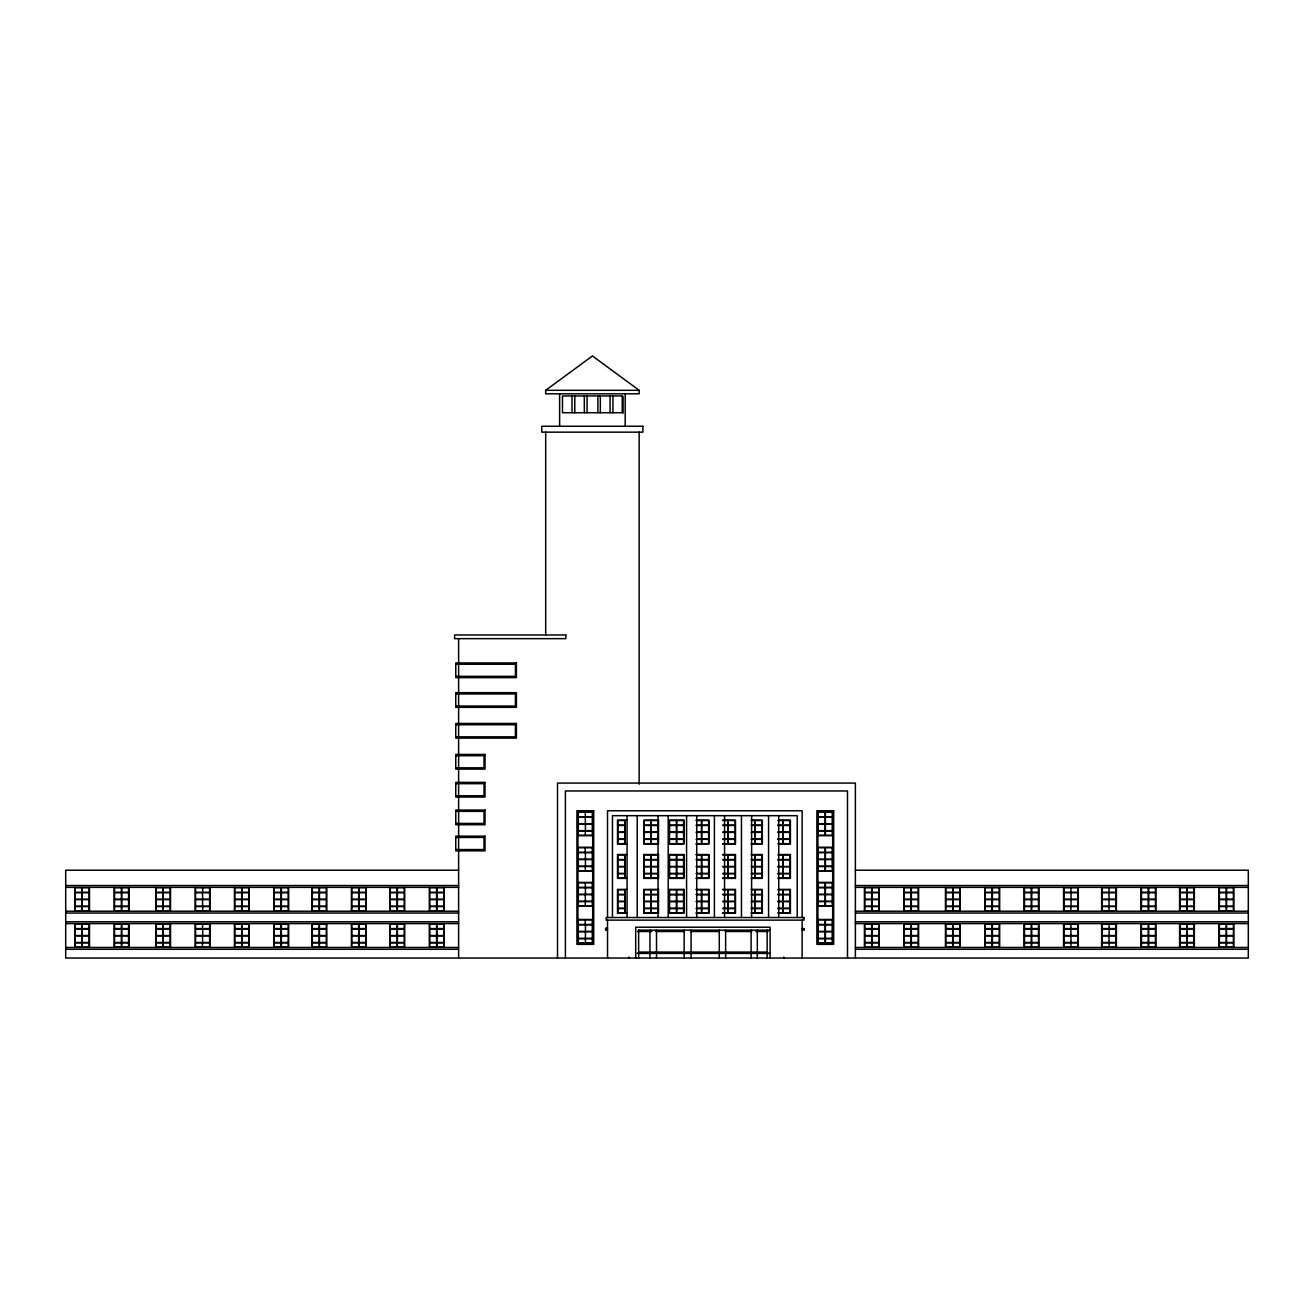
<?xml version="1.0" encoding="UTF-8"?>
<svg xmlns="http://www.w3.org/2000/svg" width="1314" height="1314" viewBox="0 0 1314 1314"><rect width="100%" height="100%" fill="white"/><g stroke="black" fill="none" stroke-linecap="round" stroke-linejoin="round"><path stroke-width="1.5" d="M545.688 390.307L592.417 355.963L639.146 390.307L639.146 393.822L545.688 393.822L545.688 390.307L639.146 390.307M455.761 664.243L515.417 664.243L515.417 676.332L455.761 676.332M455.761 693.956L515.417 693.956L515.417 706.045L455.761 706.045M455.761 724.737L515.417 724.737L515.417 736.826L455.761 736.826M455.761 755.714L484.028 755.714L484.028 767.819L455.761 767.819M455.761 783.67L484.028 783.67L484.028 795.758L455.761 795.758M455.761 811.346L484.028 811.346L484.028 823.435L455.761 823.435M578.308 816.766L592.351 816.766M818.261 816.766L832.304 816.766M578.308 817.111L592.351 817.111M818.261 817.111L832.304 817.111M626.745 820.166L617.514 820.166L617.514 844.031L626.745 844.031M696.075 820.166L708.969 820.166L708.969 844.031L696.075 844.031M722.601 820.166L735.495 820.166L735.495 844.031L722.601 844.031M751.263 820.166L762.334 820.166L762.334 844.031L751.263 844.031M779.333 820.166L790.404 820.166L790.404 844.031L779.333 844.031M625.398 820.527L617.876 820.527L617.876 843.67L625.004 843.67L625.004 839.367M658.15 820.527L644.106 820.527L644.106 843.67L658.15 843.67M696.305 820.527L708.624 820.527L708.624 843.67L696.305 843.67M722.831 820.527L735.15 820.527L735.15 843.67L722.831 843.67M751.378 820.527L761.972 820.527L761.972 843.67L751.378 843.67M777.74 820.527L790.043 820.527L790.043 843.67L777.74 843.67M578.308 823.714L592.351 823.714M818.261 823.714L832.304 823.714M578.308 824.009L592.351 824.009M818.261 824.009L832.304 824.009M617.876 825.143L624.774 825.143L624.774 820.527M644.106 825.143L658.15 825.143M669.549 825.143L683.592 825.143M696.305 825.143L708.624 825.143M722.831 825.143L735.15 825.143M751.378 825.143L761.972 825.143M777.74 825.143L790.043 825.143M617.876 825.488L624.774 825.488L624.774 832.091L617.876 832.091M644.106 825.488L658.15 825.488M669.549 825.488L683.592 825.488M696.305 825.488L708.624 825.488M722.831 825.488L735.15 825.488M751.378 825.488L761.972 825.488M777.74 825.488L790.043 825.488M578.308 830.662L592.351 830.662M818.261 830.662L832.304 830.662M578.308 830.99L592.351 830.99M818.261 830.99L832.304 830.99M644.106 832.091L658.15 832.091M669.549 832.091L683.592 832.091M696.305 832.091L708.624 832.091M722.831 832.091L735.15 832.091M751.378 832.091L761.972 832.091M777.74 832.091L790.043 832.091M617.876 832.386L624.774 832.386L624.774 839.038L617.876 839.038M644.106 832.386L658.15 832.386M669.549 832.386L683.592 832.386M696.305 832.386L708.624 832.386M722.831 832.386L735.15 832.386M751.378 832.386L761.972 832.386M777.74 832.386L790.043 832.386M577.946 835.655L592.696 835.655M817.916 835.655L832.665 835.655M455.761 837.461L484.028 837.461L484.028 849.55L455.761 849.55M644.106 839.038L658.15 839.038M669.549 839.038L683.592 839.038M696.305 839.038L708.624 839.038M722.831 839.038L735.15 839.038M751.378 839.038L761.972 839.038M777.74 839.038L790.043 839.038M617.876 839.367L624.774 839.367L624.774 843.67M644.106 839.367L658.15 839.367M669.549 839.367L683.592 839.367M696.305 839.367L708.624 839.367M722.831 839.367L735.15 839.367M751.378 839.367L761.972 839.367M777.74 839.367L790.043 839.367M577.946 847.333L592.696 847.333M817.916 847.333L832.665 847.333M578.308 852.31L592.351 852.31M818.261 852.31L832.304 852.31M578.308 852.655L592.351 852.655M818.261 852.655L832.304 852.655M626.745 854.527L617.514 854.527L617.514 878.393L626.745 878.393M696.075 854.527L708.969 854.527L708.969 878.393L696.075 878.393M722.601 854.527L735.495 854.527L735.495 878.393L722.601 878.393M751.263 854.527L762.334 854.527L762.334 878.393L751.263 878.393M779.333 854.527L790.404 854.527L790.404 878.393L779.333 878.393M625.398 854.888L617.876 854.888L617.876 878.031L625.004 878.031L625.004 873.728M658.15 854.888L644.106 854.888L644.106 878.031L658.15 878.031M696.305 854.888L708.624 854.888L708.624 878.031L696.305 878.031M722.831 854.888L735.15 854.888L735.15 878.031L722.831 878.031M751.378 854.888L761.972 854.888L761.972 878.031L751.378 878.031M777.74 854.888L790.043 854.888L790.043 878.031L777.74 878.031M578.308 859.257L592.351 859.257M818.261 859.257L832.304 859.257M578.308 859.553L592.351 859.553M617.876 859.504L624.774 859.504L624.774 854.888M644.106 859.504L658.15 859.504M669.549 859.504L683.592 859.504M696.305 859.504L708.624 859.504M722.831 859.504L735.15 859.504M751.378 859.504L761.972 859.504M777.74 859.504L790.043 859.504M818.261 859.553L832.304 859.553M617.876 859.849L624.774 859.849L624.774 866.452L617.876 866.452M644.106 859.849L658.15 859.849M669.549 859.849L683.592 859.849M696.305 859.849L708.624 859.849M722.831 859.849L735.15 859.849M751.378 859.849L761.972 859.849M777.74 859.849L790.043 859.849M578.308 866.205L592.351 866.205M818.261 866.205L832.304 866.205M644.106 866.452L658.15 866.452M669.549 866.452L683.592 866.452M696.305 866.452L708.624 866.452M722.831 866.452L735.15 866.452M751.378 866.452L761.972 866.452M777.74 866.452L790.043 866.452M578.308 866.534L592.351 866.534M617.876 866.747L624.774 866.747L624.774 873.399L617.876 873.399M644.106 866.747L658.15 866.747M669.549 866.747L683.592 866.747M696.305 866.747L708.624 866.747M722.831 866.747L735.15 866.747M751.378 866.747L761.972 866.747M777.74 866.747L790.043 866.747M818.261 866.534L832.304 866.534M458.619 870.213L65.7 870.213L65.7 958.037L1248.3 958.037L1248.3 870.213L855.381 870.213M577.946 871.198L592.696 871.198M817.916 871.198L832.665 871.198M644.106 873.399L658.15 873.399M669.549 873.399L683.592 873.399M696.305 873.399L708.624 873.399M722.831 873.399L735.15 873.399M751.378 873.399L761.972 873.399M777.74 873.399L790.043 873.399M617.876 873.728L624.774 873.728L624.774 878.031M644.106 873.728L658.15 873.728M669.549 873.728L683.592 873.728M696.305 873.728L708.624 873.728M722.831 873.728L735.15 873.728M751.378 873.728L761.972 873.728M777.74 873.728L790.043 873.728M577.946 882.4L592.696 882.4M817.916 882.4L832.665 882.4M65.7 885.537L458.619 885.537M855.381 885.537L1248.3 885.537M65.7 887.361L458.619 887.361M578.308 887.377L592.351 887.377M818.261 887.377L832.304 887.377M855.381 887.361L1248.3 887.361M578.308 887.706L592.351 887.706M818.261 887.706L832.304 887.706M626.745 889.397L617.514 889.397L617.514 913.263L626.745 913.263M696.075 889.397L708.969 889.397L708.969 913.263L696.075 913.263M722.601 889.397L735.495 889.397L735.495 913.263L722.601 913.263M751.263 889.397L762.334 889.397L762.334 913.263L751.263 913.263M779.333 889.397L790.404 889.397L790.404 913.263L779.333 913.263M625.398 889.759L617.876 889.759L617.876 912.901L625.004 912.901L625.004 908.598M658.15 889.759L644.106 889.759L644.106 912.901L658.15 912.901M696.305 889.759L708.624 889.759L708.624 912.901L696.305 912.901M722.831 889.759L735.15 889.759L735.15 912.901L722.831 912.901M751.378 889.759L761.972 889.759L761.972 912.901L751.378 912.901M777.74 889.759L790.043 889.759L790.043 912.901L777.74 912.901M75.095 892.337L89.122 892.337M114.532 892.337L128.575 892.337M156.136 892.337L170.163 892.337M195.572 892.337L209.616 892.337M234.795 892.337L248.822 892.337M274.232 892.337L288.275 892.337M312.321 892.337L326.365 892.337M351.774 892.337L365.801 892.337M390.274 892.337L404.301 892.337M429.711 892.337L443.754 892.337M864.776 892.337L878.803 892.337M904.213 892.337L918.256 892.337M945.801 892.337L959.844 892.337M985.254 892.337L999.281 892.337M1024.477 892.337L1038.503 892.337M1063.913 892.337L1077.956 892.337M1102.003 892.337L1116.046 892.337M1141.455 892.337L1155.482 892.337M1179.939 892.337L1193.983 892.337M1219.392 892.337L1233.419 892.337M75.095 892.682L89.122 892.682M114.532 892.682L128.575 892.682M156.136 892.682L170.163 892.682M195.572 892.682L209.616 892.682M234.795 892.682L248.822 892.682M274.232 892.682L288.275 892.682M312.321 892.682L326.365 892.682M351.774 892.682L365.801 892.682M390.274 892.682L404.301 892.682M429.711 892.682L443.754 892.682M864.776 892.682L878.803 892.682M904.213 892.682L918.256 892.682M945.801 892.682L959.844 892.682M985.254 892.682L999.281 892.682M1024.477 892.682L1038.503 892.682M1063.913 892.682L1077.956 892.682M1102.003 892.682L1116.046 892.682M1141.455 892.682L1155.482 892.682M1179.939 892.682L1193.983 892.682M1219.392 892.682L1233.419 892.682M578.308 894.325L592.351 894.325M617.876 894.391L624.774 894.391L624.774 889.759M644.106 894.391L658.15 894.391M669.549 894.391L683.592 894.391M696.305 894.391L708.624 894.391M722.831 894.391L735.15 894.391M751.378 894.391L761.972 894.391M777.74 894.391L790.043 894.391M818.261 894.325L832.304 894.325M578.308 894.62L592.351 894.62M818.261 894.62L832.304 894.62M617.876 894.719L624.774 894.719L624.774 901.322L617.876 901.322M644.106 894.719L658.15 894.719M669.549 894.719L683.592 894.719M696.305 894.719L708.624 894.719M722.831 894.719L735.15 894.719M751.378 894.719L761.972 894.719M777.74 894.719L790.043 894.719M75.095 899.285L89.122 899.285M114.532 899.285L128.575 899.285M156.136 899.285L170.163 899.285M195.572 899.285L209.616 899.285M234.795 899.285L248.822 899.285M274.232 899.285L288.275 899.285M312.321 899.285L326.365 899.285M351.774 899.285L365.801 899.285M390.274 899.285L404.301 899.285M429.711 899.285L443.754 899.285M864.776 899.285L878.803 899.285M904.213 899.285L918.256 899.285M945.801 899.285L959.844 899.285M985.254 899.285L999.281 899.285M1024.477 899.285L1038.503 899.285M1063.913 899.285L1077.956 899.285M1102.003 899.285L1116.046 899.285M1141.455 899.285L1155.482 899.285M1179.939 899.285L1193.983 899.285M1219.392 899.285L1233.419 899.285M75.095 899.581L89.122 899.581M114.532 899.581L128.575 899.581M156.136 899.581L170.163 899.581M195.572 899.581L209.616 899.581M234.795 899.581L248.822 899.581M274.232 899.581L288.275 899.581M312.321 899.581L326.365 899.581M351.774 899.581L365.801 899.581M390.274 899.581L404.301 899.581M429.711 899.581L443.754 899.581M864.776 899.581L878.803 899.581M904.213 899.581L918.256 899.581M945.801 899.581L959.844 899.581M985.254 899.581L999.281 899.581M1024.477 899.581L1038.503 899.581M1063.913 899.581L1077.956 899.581M1102.003 899.581L1116.046 899.581M1141.455 899.581L1155.482 899.581M1179.939 899.581L1193.983 899.581M1219.392 899.581L1233.419 899.581M578.308 901.273L592.351 901.273M818.261 901.273L832.304 901.273M644.106 901.322L658.15 901.322M669.549 901.322L683.592 901.322M696.305 901.322L708.624 901.322M722.831 901.322L735.15 901.322M751.378 901.322L761.972 901.322M777.74 901.322L790.043 901.322M578.308 901.601L592.351 901.601M617.876 901.618L624.774 901.618L624.774 908.27L617.876 908.27M644.106 901.618L658.15 901.618M669.549 901.618L683.592 901.618M696.305 901.618L708.624 901.618M722.831 901.618L735.15 901.618M751.378 901.618L761.972 901.618M777.74 901.618L790.043 901.618M818.261 901.601L832.304 901.601M75.095 906.233L89.122 906.233M114.532 906.233L128.575 906.233M156.136 906.233L170.163 906.233M195.572 906.233L209.616 906.233M234.795 906.233L248.822 906.233M274.232 906.233L288.275 906.233M312.321 906.233L326.365 906.233M351.774 906.233L365.801 906.233M390.274 906.233L404.301 906.233M429.711 906.233L443.754 906.233M577.946 906.249L592.696 906.249M817.916 906.249L832.665 906.249M864.776 906.233L878.803 906.233M904.213 906.233L918.256 906.233M945.801 906.233L959.844 906.233M985.254 906.233L999.281 906.233M1024.477 906.233L1038.503 906.233M1063.913 906.233L1077.956 906.233M1102.003 906.233L1116.046 906.233M1141.455 906.233L1155.482 906.233M1179.939 906.233L1193.983 906.233M1219.392 906.233L1233.419 906.233M75.095 906.561L89.122 906.561M114.532 906.561L128.575 906.561M156.136 906.561L170.163 906.561M195.572 906.561L209.616 906.561M234.795 906.561L248.822 906.561M274.232 906.561L288.275 906.561M312.321 906.561L326.365 906.561M351.774 906.561L365.801 906.561M390.274 906.561L404.301 906.561M429.711 906.561L443.754 906.561M864.776 906.561L878.803 906.561M904.213 906.561L918.256 906.561M945.801 906.561L959.844 906.561M985.254 906.561L999.281 906.561M1024.477 906.561L1038.503 906.561M1063.913 906.561L1077.956 906.561M1102.003 906.561L1116.046 906.561M1141.455 906.561L1155.482 906.561M1179.939 906.561L1193.983 906.561M1219.392 906.561L1233.419 906.561M644.106 908.27L658.15 908.27M669.549 908.27L683.592 908.27M696.305 908.27L708.624 908.27M722.831 908.27L735.15 908.27M751.378 908.27L761.972 908.27M777.74 908.27L790.043 908.27M617.876 908.598L624.774 908.598L624.774 912.901M644.106 908.598L658.15 908.598M669.549 908.598L683.592 908.598M696.305 908.598L708.624 908.598M722.831 908.598L735.15 908.598M751.378 908.598L761.972 908.598M777.74 908.598L790.043 908.598M65.7 911.226L458.619 911.226M855.381 911.226L1248.3 911.226M65.7 913.033L458.619 913.033M855.381 913.033L1248.3 913.033M577.946 919.471L592.696 919.471M817.916 919.471L832.665 919.471M65.7 921.787L458.619 921.787M855.381 921.787L1248.3 921.787M65.7 923.594L458.619 923.594M855.381 923.594L1248.3 923.594M578.308 924.465L592.351 924.465M818.261 924.465L832.304 924.465M578.308 924.793L592.351 924.793M818.261 924.793L832.304 924.793M607.528 928.127L605.623 928.127L605.623 930.148L607.528 930.148M75.095 928.587L89.122 928.587M114.532 928.587L128.575 928.587M156.136 928.587L170.163 928.587M195.572 928.587L209.616 928.587M234.795 928.587L248.822 928.587M274.232 928.587L288.275 928.587M312.321 928.587L326.365 928.587M351.774 928.587L365.801 928.587M390.274 928.587L404.301 928.587M429.711 928.587L443.754 928.587M802.131 928.571L804.234 928.571L804.234 930.148L802.131 930.148M864.776 928.587L878.803 928.587M904.213 928.587L918.256 928.587M945.801 928.587L959.844 928.587M985.254 928.587L999.281 928.587M1024.477 928.587L1038.503 928.587M1063.913 928.587L1077.956 928.587M1102.003 928.587L1116.046 928.587M1141.455 928.587L1155.482 928.587M1179.939 928.587L1193.983 928.587M1219.392 928.587L1233.419 928.587M75.095 928.916L89.122 928.916M114.532 928.916L128.575 928.916M156.136 928.916L170.163 928.916M195.572 928.916L209.616 928.916M234.795 928.916L248.822 928.916M274.232 928.916L288.275 928.916M312.321 928.916L326.365 928.916M351.774 928.916L365.801 928.916M390.274 928.916L404.301 928.916M429.711 928.916L443.754 928.916M864.776 928.916L878.803 928.916M904.213 928.916L918.256 928.916M945.801 928.916L959.844 928.916M985.254 928.916L999.281 928.916M1024.477 928.916L1038.503 928.916M1063.913 928.916L1077.956 928.916M1102.003 928.916L1116.046 928.916M1141.455 928.916L1155.482 928.916M1179.939 928.916L1193.983 928.916M1219.392 928.916L1233.419 928.916M638.259 930.148L770.086 930.148M578.308 931.412L592.351 931.412M637.471 931.495L651.76 931.495M655.834 931.495L684.413 931.495M690.54 931.495L719.119 931.495M725.246 931.495L751.789 931.495M755.879 931.495L768.132 931.495M818.261 931.412L832.304 931.412M578.308 931.708L592.351 931.708M818.261 931.708L832.304 931.708M75.095 935.535L89.122 935.535M114.532 935.535L128.575 935.535M156.136 935.535L170.163 935.535M195.572 935.535L209.616 935.535M234.795 935.535L248.822 935.535M274.232 935.535L288.275 935.535M312.321 935.535L326.365 935.535M351.774 935.535L365.801 935.535M390.274 935.535L404.301 935.535M429.711 935.535L443.754 935.535M864.776 935.535L878.803 935.535M904.213 935.535L918.256 935.535M945.801 935.535L959.844 935.535M985.254 935.535L999.281 935.535M1024.477 935.535L1038.503 935.535M1063.913 935.535L1077.956 935.535M1102.003 935.535L1116.046 935.535M1141.455 935.535L1155.482 935.535M1179.939 935.535L1193.983 935.535M1219.392 935.535L1233.419 935.535M75.095 935.831L89.122 935.831M114.532 935.831L128.575 935.831M156.136 935.831L170.163 935.831M195.572 935.831L209.616 935.831M234.795 935.831L248.822 935.831M274.232 935.831L288.275 935.831M312.321 935.831L326.365 935.831M351.774 935.831L365.801 935.831M390.274 935.831L404.301 935.831M429.711 935.831L443.754 935.831M864.776 935.831L878.803 935.831M904.213 935.831L918.256 935.831M945.801 935.831L959.844 935.831M985.254 935.831L999.281 935.831M1024.477 935.831L1038.503 935.831M1063.913 935.831L1077.956 935.831M1102.003 935.831L1116.046 935.831M1141.455 935.831L1155.482 935.831M1179.939 935.831L1193.983 935.831M1219.392 935.831L1233.419 935.831M578.308 938.36L592.351 938.36M818.261 938.36L832.304 938.36M578.308 938.689L592.351 938.689M818.261 938.689L832.304 938.689M75.095 942.483L89.122 942.483M114.532 942.483L128.575 942.483M156.136 942.483L170.163 942.483M195.572 942.483L209.616 942.483M234.795 942.483L248.822 942.483M274.232 942.483L288.275 942.483M312.321 942.483L326.365 942.483M351.774 942.483L365.801 942.483M390.274 942.483L404.301 942.483M429.711 942.483L443.754 942.483M864.776 942.483L878.803 942.483M904.213 942.483L918.256 942.483M945.801 942.483L959.844 942.483M985.254 942.483L999.281 942.483M1024.477 942.483L1038.503 942.483M1063.913 942.483L1077.956 942.483M1102.003 942.483L1116.046 942.483M1141.455 942.483L1155.482 942.483M1179.939 942.483L1193.983 942.483M1219.392 942.483L1233.419 942.483M75.095 942.811L89.122 942.811M114.532 942.811L128.575 942.811M156.136 942.811L170.163 942.811M195.572 942.811L209.616 942.811M234.795 942.811L248.822 942.811M274.232 942.811L288.275 942.811M312.321 942.811L326.365 942.811M351.774 942.811L365.801 942.811M390.274 942.811L404.301 942.811M429.711 942.811L443.754 942.811M864.776 942.811L878.803 942.811M904.213 942.811L918.256 942.811M945.801 942.811L959.844 942.811M985.254 942.811L999.281 942.811M1024.477 942.811L1038.503 942.811M1063.913 942.811L1077.956 942.811M1102.003 942.811L1116.046 942.811M1141.455 942.811L1155.482 942.811M1179.939 942.811L1193.983 942.811M1219.392 942.811L1233.419 942.811M65.7 947.46L458.619 947.46M855.381 947.46L1248.3 947.46M65.7 949.283L458.619 949.283M855.381 949.283L1248.3 949.283M638.637 952.075L767.146 952.075M637.093 953.159L651.76 953.159M655.423 953.159L686.007 953.159M690.08 953.159L719.119 953.159M724.72 953.159L768.132 953.159M638.637 953.406L770.086 953.406M1233.78 887.361L1233.78 911.226M1233.78 923.594L1233.78 947.46M1226.52 887.706L1226.52 892.337M1226.52 892.682L1226.52 899.285M1226.52 899.581L1226.52 906.233M1226.52 906.561L1226.52 910.865M1226.52 923.956L1226.52 928.587M1226.52 928.916L1226.52 935.535M1226.52 935.831L1226.52 942.483M1226.52 942.811L1226.52 947.115M1226.291 887.706L1226.291 892.337M1226.291 892.682L1226.291 899.285M1226.291 899.581L1226.291 906.233M1226.291 906.561L1226.291 910.865M1226.291 923.956L1226.291 928.587M1226.291 928.916L1226.291 935.535M1226.291 935.831L1226.291 942.483M1226.291 942.811L1226.291 947.115M1219.031 887.361L1219.031 911.226M1219.031 923.594L1219.031 947.46M1194.344 887.361L1194.344 911.226M1194.344 923.594L1194.344 947.46M1187.084 887.706L1187.084 892.337M1187.084 892.682L1187.084 899.285M1187.084 899.581L1187.084 906.233M1187.084 906.561L1187.084 910.865M1187.084 923.956L1187.084 928.587M1187.084 928.916L1187.084 935.535M1187.084 935.831L1187.084 942.483M1187.084 942.811L1187.084 947.115M1186.854 887.706L1186.854 892.337M1186.854 892.682L1186.854 899.285M1186.854 899.581L1186.854 906.233M1186.854 906.561L1186.854 910.865M1186.854 923.956L1186.854 928.587M1186.854 928.916L1186.854 935.535M1186.854 935.831L1186.854 942.483M1186.854 942.811L1186.854 947.115M1179.594 887.361L1179.594 911.226M1179.594 923.594L1179.594 947.46M1155.844 887.361L1155.844 911.226M1155.844 923.594L1155.844 947.46M1148.584 887.706L1148.584 892.337M1148.584 892.682L1148.584 899.285M1148.584 899.581L1148.584 906.233M1148.584 906.561L1148.584 910.865M1148.584 923.956L1148.584 928.587M1148.584 928.916L1148.584 935.535M1148.584 935.831L1148.584 942.483M1148.584 942.811L1148.584 947.115M1148.354 887.706L1148.354 892.337M1148.354 892.682L1148.354 899.285M1148.354 899.581L1148.354 906.233M1148.354 906.561L1148.354 910.865M1148.354 923.956L1148.354 928.587M1148.354 928.916L1148.354 935.535M1148.354 935.831L1148.354 942.483M1148.354 942.811L1148.354 947.115M1141.094 887.361L1141.094 911.226M1141.094 923.594L1141.094 947.46M1116.391 887.361L1116.391 911.226M1116.391 923.594L1116.391 947.46M1108.901 887.706L1109.131 892.337M1108.901 892.682L1109.131 899.285M1108.901 899.581L1109.131 906.233M1108.901 906.561L1109.131 910.865M1109.131 923.956L1109.131 928.587M1109.131 928.916L1109.131 935.535M1108.901 935.831L1109.131 942.483M1109.131 942.811L1109.131 947.115M1101.641 887.361L1101.641 911.226M1101.641 923.594L1101.641 947.46M1078.301 887.361L1078.301 911.226M1078.301 923.594L1078.301 947.46M1070.828 887.706L1071.041 892.337M1071.041 892.682L1071.041 899.285M1071.041 899.581L1071.041 906.233M1070.828 906.561L1070.828 910.865M1070.828 923.956L1071.041 928.587M1070.828 928.916L1071.041 935.535M1070.828 935.831L1071.041 942.483M1071.041 942.811L1070.828 947.115M1063.568 887.361L1063.568 911.226M1063.568 923.594L1063.568 947.46M1038.865 887.361L1038.865 911.226M1038.865 923.594L1038.865 947.46M1031.605 887.706L1031.605 892.337M1031.605 892.682L1031.605 899.285M1031.605 899.581L1031.605 906.233M1031.605 906.561L1031.605 910.865M1031.605 923.956L1031.605 928.587M1031.605 928.916L1031.605 935.535M1031.605 935.831L1031.605 942.483M1031.605 942.811L1031.605 947.115M1031.375 887.706L1031.375 892.337M1031.375 892.682L1031.375 899.285M1031.375 899.581L1031.375 906.233M1031.375 906.561L1031.375 910.865M1031.375 923.956L1031.375 928.587M1031.375 928.916L1031.375 935.535M1031.375 935.831L1031.375 942.483M1031.375 942.811L1031.375 947.115M1024.115 887.361L1024.115 911.226M1024.115 923.594L1024.115 947.46M999.642 887.361L999.642 911.226M999.642 923.594L999.642 947.46M992.382 887.706L992.382 892.337M992.382 892.682L992.382 899.285M992.382 899.581L992.382 906.233M992.382 906.561L992.382 910.865M992.382 923.956L992.382 928.587M992.382 928.916L992.382 935.535M992.382 935.831L992.382 942.483M992.382 942.811L992.382 947.115M992.152 887.706L992.152 892.337M992.152 892.682L992.152 899.285M992.152 899.581L992.152 906.233M992.152 906.561L992.152 910.865M992.152 923.956L992.152 928.587M992.152 928.916L992.152 935.535M992.152 935.831L992.152 942.483M992.152 942.811L992.152 947.115M984.892 887.361L984.892 911.226M984.892 923.594L984.892 947.46M960.206 887.361L960.206 911.226M960.206 923.594L960.206 947.46M952.946 887.706L952.946 892.337M952.946 892.682L952.946 899.285M952.946 899.581L952.946 906.233M952.946 906.561L952.946 910.865M952.946 923.956L952.946 928.587M952.946 928.916L952.946 935.535M952.946 935.831L952.946 942.483M952.946 942.811L952.946 947.115M952.716 887.706L952.716 892.337M952.716 892.682L952.716 899.285M952.716 899.581L952.716 906.233M952.716 906.561L952.716 910.865M952.716 923.956L952.716 928.587M952.716 928.916L952.716 935.535M952.716 935.831L952.716 942.483M952.716 942.811L952.716 947.115M945.456 887.361L945.456 911.226M945.456 923.594L945.456 947.46M918.601 887.361L918.601 911.226M918.601 923.594L918.601 947.46M911.341 887.706L911.341 892.337M911.341 892.682L911.341 899.285M911.341 899.581L911.341 906.233M911.341 906.561L911.341 910.865M911.341 923.956L911.341 928.587M911.341 928.916L911.341 935.535M911.341 935.831L911.341 942.483M911.341 942.811L911.341 947.115M911.128 887.706L911.128 892.337M911.128 892.682L911.128 899.285M911.128 899.581L911.128 906.233M911.128 906.561L911.128 910.865M911.128 923.956L911.128 928.587M911.128 928.916L911.128 935.535M911.128 935.831L911.128 942.483M911.128 942.811L911.128 947.115M903.868 887.361L903.868 911.226M903.868 923.594L903.868 947.46M879.165 887.361L879.165 911.226M879.165 923.594L879.165 947.46M871.905 887.706L871.905 892.337M871.905 892.682L871.905 899.285M871.905 899.581L871.905 906.233M871.905 906.561L871.905 910.865M871.905 923.956L871.905 928.587M871.905 928.916L871.905 935.535M871.905 935.831L871.905 942.483M871.905 942.811L871.905 947.115M871.675 887.706L871.675 892.337M871.675 892.682L871.675 899.285M871.675 899.581L871.675 906.233M871.675 906.561L871.675 910.865M871.675 923.956L871.675 928.587M871.675 928.916L871.675 935.535M871.675 935.831L871.675 942.483M871.675 942.811L871.675 947.115M864.415 887.361L864.415 911.226M864.415 923.594L864.415 947.46M855.381 958.037L855.381 783.078L557.514 783.078L557.514 958.037M847.497 958.037L847.497 790.962L565.398 790.962L565.398 958.037M825.406 812.151L825.406 816.766M825.406 817.111L825.406 823.714M825.406 824.009L825.406 830.662M825.406 830.99L825.406 835.293M825.406 847.678L825.406 852.31M825.406 852.655L825.406 859.257M825.406 859.553L825.406 866.205M825.406 866.534L825.406 870.837M825.406 882.745L825.406 887.377M825.406 887.706L825.406 894.325M825.406 894.62L825.406 901.273M825.406 901.601L825.406 905.904M825.406 919.833L825.406 924.465M825.406 924.793L825.406 931.412M825.406 931.708L825.406 938.36M825.406 938.689L825.406 942.992M825.176 812.151L825.176 816.766M825.176 817.111L825.176 823.714M825.176 824.009L825.176 830.662M825.176 830.99L825.176 835.293M825.176 847.678L825.176 852.31M825.176 852.655L825.176 859.257M825.176 859.553L825.176 866.205M825.176 866.534L825.176 870.837M825.176 882.745L825.176 887.377M825.176 887.706L825.176 894.325M825.176 894.62L825.176 901.273M825.176 901.601L825.176 905.904M825.176 919.833L825.176 924.465M825.176 924.793L825.176 931.412M825.176 931.708L825.176 938.36M825.176 938.689L825.176 942.992M802.131 917.533L802.131 810.771L607.528 810.771L607.528 917.533M802.131 920.129L802.131 958.037M797.22 917.533L797.22 815.682L612.455 815.682L612.455 917.533M783.817 957.068L783.817 958.037M783.144 820.527L783.144 825.143M783.144 825.488L783.144 832.091M783.144 832.386L783.144 839.038M783.144 839.367L783.144 843.67M783.144 854.888L783.144 859.504M783.144 859.849L783.144 866.452M783.144 866.747L783.144 873.399M783.144 873.728L783.144 878.031M783.144 889.759L783.144 894.391M783.144 894.719L783.144 901.322M783.144 901.618L783.144 908.27M783.144 908.598L783.144 912.901M782.914 820.527L782.914 825.143M782.914 825.488L782.914 832.091M782.914 832.386L782.914 839.038M782.914 839.367L782.914 843.67M782.914 854.888L782.914 859.504M782.914 859.849L782.914 866.452M782.914 866.747L782.914 873.399M782.914 873.728L782.914 878.031M782.914 889.759L782.914 894.391M782.914 894.719L782.914 901.322M782.914 901.618L782.914 908.27M782.914 908.598L782.914 912.901M778.742 815.682L778.742 917.533M770.086 958.037L770.086 927.208L635.697 927.208L635.697 958.037M768.575 815.682L768.575 917.533M767.146 930.148L767.146 958.037M757.324 930.148L757.324 958.037M755.074 820.527L755.074 825.143M755.074 825.488L755.074 832.091M755.074 832.386L755.074 839.038M755.074 839.367L755.074 843.67M755.074 854.888L755.074 859.504M755.074 859.849L755.074 866.452M755.074 866.747L755.074 873.399M755.074 873.728L755.074 878.031M755.074 889.759L755.074 894.391M755.074 894.719L755.074 901.322M755.074 901.618L755.074 908.27M755.074 908.598L755.074 912.901M754.844 820.527L754.844 825.143M754.844 825.488L754.844 832.091M754.844 832.386L754.844 839.038M754.844 839.367L754.844 843.67M754.844 854.888L754.844 859.504M754.844 859.849L754.844 866.452M754.844 866.747L754.844 873.399M754.844 873.728L754.844 878.031M754.844 889.759L754.844 894.391M754.844 894.719L754.844 901.322M754.844 901.618L754.844 908.27M754.844 908.598L754.844 912.901M751.608 815.682L751.608 917.533M751.115 930.148L751.115 958.037M741.457 815.682L741.457 917.533M728.235 820.527L728.235 825.143M728.235 825.488L728.235 832.091M728.235 832.386L728.235 839.038M728.235 839.367L728.235 843.67M728.235 854.888L728.235 859.504M728.235 859.849L728.235 866.452M728.235 866.747L728.235 873.399M728.235 873.728L728.235 878.031M728.235 889.759L728.235 894.391M728.235 894.719L728.235 901.322M728.235 901.618L728.235 908.27M728.235 908.598L728.235 912.901M728.005 820.527L728.005 825.143M728.005 825.488L728.005 832.091M728.005 832.386L728.005 839.038M728.005 839.367L728.005 843.67M728.005 854.888L728.005 859.504M728.005 859.849L728.005 866.452M728.005 866.747L728.005 873.399M728.005 873.728L728.005 878.031M728.005 889.759L728.005 894.391M728.005 894.719L728.005 901.322M728.005 901.618L728.005 908.27M728.005 908.598L728.005 912.901M725.64 930.148L725.64 958.037M724.556 815.682L724.556 917.533M719.284 930.148L719.284 958.037M714.405 815.682L714.405 917.533M701.709 820.527L701.709 825.143M701.709 825.488L701.709 832.091M701.709 832.386L701.709 839.038M701.709 839.367L701.709 843.67M701.709 854.888L701.709 859.504M701.709 859.849L701.709 866.452M701.709 866.747L701.709 873.399M701.709 873.728L701.709 878.031M701.709 889.759L701.709 894.391M701.709 894.719L701.709 901.322M701.709 901.618L701.709 908.27M701.709 908.598L701.709 912.901M701.479 820.527L701.479 825.143M701.479 825.488L701.479 832.091M701.479 832.386L701.479 839.038M701.479 839.367L701.479 843.67M701.479 854.888L701.479 859.504M701.479 859.849L701.479 866.452M701.479 866.747L701.479 873.399M701.479 873.728L701.479 878.031M701.479 889.759L701.479 894.391M701.479 894.719L701.479 901.322M701.479 901.618L701.479 908.27M701.479 908.598L701.479 912.901M696.732 815.682L696.732 917.533M691.065 930.148L691.065 958.037M686.581 815.682L686.581 917.533M684.134 930.148L684.134 958.037M676.677 820.527L676.677 825.143M676.677 825.488L676.677 832.091M676.677 832.386L676.677 839.038M676.677 839.367L676.677 843.67M676.677 854.888L676.677 859.504M676.677 859.849L676.677 866.452M676.677 866.747L676.677 873.399M676.677 873.728L676.677 878.031M676.677 889.759L676.677 894.391M676.677 894.719L676.677 901.322M676.677 901.618L676.677 908.27M676.677 908.598L676.677 912.901M676.464 820.527L676.464 825.143M676.464 825.488L676.464 832.091M676.464 832.386L676.464 839.038M676.464 839.367L676.464 843.67M676.464 854.888L676.464 859.504M676.464 859.849L676.464 866.452M676.464 866.747L676.464 873.399M676.464 873.728L676.464 878.031M676.464 889.759L676.464 894.391M676.464 894.719L676.464 901.322M676.464 901.618L676.464 908.27M676.464 908.598L676.464 912.901M668.202 815.682L668.202 917.533M658.051 815.682L658.051 917.533M656.524 930.148L656.524 958.037M651.251 820.527L651.251 825.143M651.251 825.488L651.251 832.091M651.251 832.386L651.251 839.038M651.251 839.367L651.251 843.67M651.251 854.888L651.251 859.504M651.251 859.849L651.251 866.452M651.251 866.747L651.251 873.399M651.251 873.728L651.251 878.031M651.251 889.759L651.251 894.391M651.251 894.719L651.251 901.322M651.251 901.618L651.251 908.27M651.251 908.598L651.251 912.901M651.021 820.527L651.021 825.143M651.021 825.488L651.021 832.091M651.021 832.386L651.021 839.038M651.021 839.367L651.021 843.67M651.021 854.888L651.021 859.504M651.021 859.849L651.021 866.452M651.021 866.747L651.021 873.399M651.021 873.728L651.021 878.031M651.021 889.759L651.021 894.391M651.021 894.719L651.021 901.322M651.021 901.618L651.021 908.27M651.021 908.598L651.021 912.901M649.937 930.148L649.937 958.037M639.146 432.158L639.146 784.228M638.637 930.148L638.637 958.037M637.224 815.682L637.224 917.533M628.93 957.068L628.93 958.037M627.057 815.682L627.057 917.533M625.201 394.299L625.201 426.262M625.004 820.527L625.004 825.143M625.004 825.488L625.004 832.091M625.004 832.386L625.004 839.038M625.004 854.888L625.004 859.504M625.004 859.849L625.004 866.452M625.004 866.747L625.004 873.399M625.004 889.759L625.004 894.391M625.004 894.719L625.004 901.322M625.004 901.618L625.004 908.27M623.099 396.45L623.099 413.22M612.948 395.957L612.948 412.727M610.057 395.957L610.057 412.727M607.528 920.129L607.528 958.037M600.334 395.957L600.334 412.727M597.886 395.957L597.886 412.727M587.062 395.957L587.062 412.727M585.206 812.151L585.436 816.766M585.206 817.111L585.436 823.714M585.436 824.009L585.436 830.662M585.436 830.99L585.206 835.293M585.206 847.678L585.206 852.31M585.436 852.655L585.436 859.257M585.436 859.553L585.436 866.205M585.206 866.534L585.436 870.837M585.206 882.745L585.436 887.377M585.436 887.706L585.436 894.325M585.206 894.62L585.436 901.273M585.436 901.601L585.206 905.904M585.206 919.833L585.206 924.465M585.436 924.793L585.436 931.412M585.436 931.708L585.436 938.36M585.436 938.689L585.436 942.992M584.336 395.957L584.336 412.727M574.793 395.957L574.793 412.727M572.001 395.957L572.001 412.727M559.616 394.299L559.616 426.262M545.688 432.158L545.688 634.974M458.619 638.653L458.619 663.209M458.619 664.243L458.619 676.332M458.619 677.548L458.619 755.353M458.619 755.714L458.619 782.388M458.619 783.67L458.619 795.758M458.619 796.3L458.619 810.623M458.619 811.346L458.619 823.435M458.619 824.732L458.619 849.55M458.619 850.831L458.619 958.037M444.099 887.361L444.099 911.226M444.099 923.594L444.099 947.46M436.839 887.706L436.839 892.337M436.839 892.682L436.839 899.285M436.839 899.581L436.839 906.233M436.839 906.561L436.839 910.865M436.839 923.956L436.839 928.587M436.839 928.916L436.839 935.535M436.839 935.831L436.839 942.483M436.839 942.811L436.839 947.115M436.609 887.706L436.609 892.337M436.609 892.682L436.609 899.285M436.609 899.581L436.609 906.233M436.609 906.561L436.609 910.865M436.609 923.956L436.609 928.587M436.609 928.916L436.609 935.535M436.609 935.831L436.609 942.483M436.609 942.811L436.609 947.115M429.349 887.361L429.349 911.226M429.349 923.594L429.349 947.46M404.663 887.361L404.663 911.226M404.663 923.594L404.663 947.46M397.403 887.706L397.403 892.337M397.403 892.682L397.403 899.285M397.403 899.581L397.403 906.233M397.403 906.561L397.403 910.865M397.403 923.956L397.403 928.587M397.403 928.916L397.403 935.535M397.403 935.831L397.403 942.483M397.403 942.811L397.403 947.115M397.173 887.706L397.173 892.337M397.173 892.682L397.173 899.285M397.173 899.581L397.173 906.233M397.173 906.561L397.173 910.865M397.173 923.956L397.173 928.587M397.173 928.916L397.173 935.535M397.173 935.831L397.173 942.483M397.173 942.811L397.173 947.115M389.913 887.361L389.913 911.226M389.913 923.594L389.913 947.46M366.163 887.361L366.163 911.226M366.163 923.594L366.163 947.46M358.903 887.706L358.903 892.337M358.903 892.682L358.903 899.285M358.903 899.581L358.903 906.233M358.903 906.561L358.903 910.865M358.903 923.956L358.903 928.587M358.903 928.916L358.903 935.535M358.903 935.831L358.903 942.483M358.903 942.811L358.903 947.115M358.673 887.706L358.673 892.337M358.673 892.682L358.673 899.285M358.673 899.581L358.673 906.233M358.673 906.561L358.673 910.865M358.673 923.956L358.673 928.587M358.673 928.916L358.673 935.535M358.673 935.831L358.673 942.483M358.673 942.811L358.673 947.115M351.413 887.361L351.413 911.226M351.413 923.594L351.413 947.46M326.71 887.361L326.71 911.226M326.71 923.594L326.71 947.46M319.45 887.706L319.45 892.337M319.45 892.682L319.45 899.285M319.45 899.581L319.45 906.233M319.45 906.561L319.45 910.865M319.45 923.956L319.45 928.587M319.45 928.916L319.45 935.535M319.45 935.831L319.45 942.483M319.45 942.811L319.45 947.115M319.22 887.706L319.22 892.337M319.22 892.682L319.22 899.285M319.22 899.581L319.22 906.233M319.22 906.561L319.22 910.865M319.22 923.956L319.22 928.587M319.22 928.916L319.22 935.535M319.22 935.831L319.22 942.483M319.22 942.811L319.22 947.115M311.96 887.361L311.96 911.226M311.96 923.594L311.96 947.46M288.637 887.361L288.637 911.226M288.637 923.594L288.637 947.46M281.377 887.706L281.377 892.337M281.377 892.682L281.377 899.285M281.377 899.581L281.377 906.233M281.377 906.561L281.377 910.865M281.377 923.956L281.377 928.587M281.377 928.916L281.377 935.535M281.377 935.831L281.377 942.483M281.377 942.811L281.377 947.115M281.147 887.706L281.147 892.337M281.147 892.682L281.147 899.285M281.147 899.581L281.147 906.233M281.147 906.561L281.147 910.865M281.147 923.956L281.147 928.587M281.147 928.916L281.147 935.535M281.147 935.831L281.147 942.483M281.147 942.811L281.147 947.115M273.887 887.361L273.887 911.226M273.887 923.594L273.887 947.46M249.184 887.361L249.184 911.226M249.184 923.594L249.184 947.46M241.924 887.706L241.924 892.337M241.924 892.682L241.924 899.285M241.924 899.581L241.924 906.233M241.924 906.561L241.924 910.865M241.924 923.956L241.924 928.587M241.924 928.916L241.924 935.535M241.924 935.831L241.924 942.483M241.924 942.811L241.924 947.115M241.694 887.706L241.694 892.337M241.694 892.682L241.694 899.285M241.694 899.581L241.694 906.233M241.694 906.561L241.694 910.865M241.694 923.956L241.694 928.587M241.694 928.916L241.694 935.535M241.694 935.831L241.694 942.483M241.694 942.811L241.694 947.115M234.434 887.361L234.434 911.226M234.434 923.594L234.434 947.46M209.961 887.361L209.961 911.226M209.961 923.594L209.961 947.46M202.701 887.706L202.701 892.337M202.471 892.682L202.701 899.285M202.471 899.581L202.701 906.233M202.701 906.561L202.701 910.865M202.701 923.956L202.471 928.587M202.701 928.916L202.701 935.535M202.471 935.831L202.701 942.483M202.471 942.811L202.471 947.115M195.211 887.361L195.211 911.226M195.211 923.594L195.211 947.46M170.524 887.361L170.524 911.226M170.524 923.594L170.524 947.46M163.265 887.706L163.265 892.337M163.265 892.682L163.265 899.285M163.265 899.581L163.265 906.233M163.265 906.561L163.265 910.865M163.265 923.956L163.265 928.587M163.265 928.916L163.265 935.535M163.265 935.831L163.265 942.483M163.265 942.811L163.265 947.115M163.035 887.706L163.035 892.337M163.035 892.682L163.035 899.285M163.035 899.581L163.035 906.233M163.035 906.561L163.035 910.865M163.035 923.956L163.035 928.587M163.035 928.916L163.035 935.535M163.035 935.831L163.035 942.483M163.035 942.811L163.035 947.115M155.775 887.361L155.775 911.226M155.775 923.594L155.775 947.46M128.936 887.361L128.936 911.226M128.936 923.594L128.936 947.46M121.676 887.706L121.676 892.337M121.676 892.682L121.676 899.285M121.676 899.581L121.676 906.233M121.676 906.561L121.676 910.865M121.676 923.956L121.676 928.587M121.676 928.916L121.676 935.535M121.676 935.831L121.676 942.483M121.676 942.811L121.676 947.115M121.446 887.706L121.446 892.337M121.446 892.682L121.446 899.285M121.446 899.581L121.446 906.233M121.446 906.561L121.446 910.865M121.446 923.956L121.446 928.587M121.446 928.916L121.446 935.535M121.446 935.831L121.446 942.483M121.446 942.811L121.446 947.115M114.187 887.361L114.187 911.226M114.187 923.594L114.187 947.46M89.483 887.361L89.483 911.226M89.483 923.594L89.483 947.46M82.224 887.706L82.224 892.337M82.224 892.682L82.224 899.285M82.224 899.581L82.224 906.233M82.224 906.561L82.224 910.865M82.224 923.956L82.224 928.587M82.224 928.916L82.224 935.535M82.224 935.831L82.224 942.483M82.224 942.811L82.224 947.115M81.994 887.706L81.994 892.337M81.994 892.682L81.994 899.285M81.994 899.581L81.994 906.233M81.994 906.561L81.994 910.865M81.994 923.956L81.994 928.587M81.994 928.916L81.994 935.535M81.994 935.831L81.994 942.483M81.994 942.811L81.994 947.115M74.734 887.361L74.734 911.226M74.734 923.594L74.734 947.46M622.228 395.957L562.474 395.957L562.474 412.727L622.228 412.727L622.228 395.957M642.891 426.262L541.762 426.262L541.762 432.158L642.891 432.158L642.891 426.262M565.841 634.974L454.611 634.974L454.611 638.653L565.841 638.653L565.841 634.974M516.402 662.946L455.761 662.946L455.761 677.613L516.402 677.613L516.402 662.946M516.402 692.675L455.761 692.675L455.761 707.343L516.402 707.343L516.402 692.675M516.402 723.456L455.761 723.456L455.761 738.123L516.402 738.123L516.402 723.456M485.014 754.433L455.761 754.433L455.761 769.101L485.014 769.101L485.014 754.433M485.014 782.388L455.761 782.388L455.761 797.056L485.014 797.056L485.014 782.388M485.014 810.065L455.761 810.065L455.761 824.732L485.014 824.732L485.014 810.065M593.731 810.771L576.928 810.771L576.928 944.372L593.731 944.372L593.731 810.771M833.684 810.771L816.881 810.771L816.881 944.372L833.684 944.372L833.684 810.771M592.696 811.789L577.946 811.789L577.946 943.337L592.696 943.337L592.696 811.789M832.665 811.789L817.916 811.789L817.916 943.337L832.665 943.337L832.665 811.789M592.351 812.151L578.308 812.151L578.308 835.293L592.351 835.293L592.351 812.151M832.304 812.151L818.261 812.151L818.261 835.293L832.304 835.293L832.304 812.151M658.511 820.166L643.761 820.166L643.761 844.031L658.511 844.031L658.511 820.166M683.937 820.166L669.187 820.166L669.187 844.031L683.937 844.031L683.937 820.166M683.592 820.527L669.549 820.527L669.549 843.67L683.592 843.67L683.592 820.527M485.014 836.164L455.761 836.164L455.761 850.831L485.014 850.831L485.014 836.164M592.351 847.678L578.308 847.678L578.308 870.837L592.351 870.837L592.351 847.678M832.304 847.678L818.261 847.678L818.261 870.837L832.304 870.837L832.304 847.678M658.511 854.527L643.761 854.527L643.761 878.393L658.511 878.393L658.511 854.527M683.937 854.527L669.187 854.527L669.187 878.393L683.937 878.393L683.937 854.527M683.592 854.888L669.549 854.888L669.549 878.031L683.592 878.031L683.592 854.888M592.351 882.745L578.308 882.745L578.308 905.904L592.351 905.904L592.351 882.745M832.304 882.745L818.261 882.745L818.261 905.904L832.304 905.904L832.304 882.745M89.122 887.706L75.095 887.706L75.095 910.865L89.122 910.865L89.122 887.706M128.575 887.706L114.532 887.706L114.532 910.865L128.575 910.865L128.575 887.706M170.163 887.706L156.136 887.706L156.136 910.865L170.163 910.865L170.163 887.706M209.616 887.706L195.572 887.706L195.572 910.865L209.616 910.865L209.616 887.706M248.822 887.706L234.795 887.706L234.795 910.865L248.822 910.865L248.822 887.706M288.275 887.706L274.232 887.706L274.232 910.865L288.275 910.865L288.275 887.706M326.365 887.706L312.321 887.706L312.321 910.865L326.365 910.865L326.365 887.706M365.801 887.706L351.774 887.706L351.774 910.865L365.801 910.865L365.801 887.706M404.301 887.706L390.274 887.706L390.274 910.865L404.301 910.865L404.301 887.706M443.754 887.706L429.711 887.706L429.711 910.865L443.754 910.865L443.754 887.706M878.803 887.706L864.776 887.706L864.776 910.865L878.803 910.865L878.803 887.706M918.256 887.706L904.213 887.706L904.213 910.865L918.256 910.865L918.256 887.706M959.844 887.706L945.801 887.706L945.801 910.865L959.844 910.865L959.844 887.706M999.281 887.706L985.254 887.706L985.254 910.865L999.281 910.865L999.281 887.706M1038.503 887.706L1024.477 887.706L1024.477 910.865L1038.503 910.865L1038.503 887.706M1077.956 887.706L1063.913 887.706L1063.913 910.865L1077.956 910.865L1077.956 887.706M1116.046 887.706L1102.003 887.706L1102.003 910.865L1116.046 910.865L1116.046 887.706M1155.482 887.706L1141.455 887.706L1141.455 910.865L1155.482 910.865L1155.482 887.706M1193.983 887.706L1179.939 887.706L1179.939 910.865L1193.983 910.865L1193.983 887.706M1233.419 887.706L1219.392 887.706L1219.392 910.865L1233.419 910.865L1233.419 887.706M658.511 889.397L643.761 889.397L643.761 913.263L658.511 913.263L658.511 889.397M683.937 889.397L669.187 889.397L669.187 913.263L683.937 913.263L683.937 889.397M683.592 889.759L669.549 889.759L669.549 912.901L683.592 912.901L683.592 889.759M804.004 917.533L606.181 917.533L606.181 920.129L804.004 920.129L804.004 917.533M592.351 919.833L578.308 919.833L578.308 942.992L592.351 942.992L592.351 919.833M832.304 919.833L818.261 919.833L818.261 942.992L832.304 942.992L832.304 919.833M89.122 923.956L75.095 923.956L75.095 947.115L89.122 947.115L89.122 923.956M128.575 923.956L114.532 923.956L114.532 947.115L128.575 947.115L128.575 923.956M170.163 923.956L156.136 923.956L156.136 947.115L170.163 947.115L170.163 923.956M209.616 923.956L195.572 923.956L195.572 947.115L209.616 947.115L209.616 923.956M248.822 923.956L234.795 923.956L234.795 947.115L248.822 947.115L248.822 923.956M288.275 923.956L274.232 923.956L274.232 947.115L288.275 947.115L288.275 923.956M326.365 923.956L312.321 923.956L312.321 947.115L326.365 947.115L326.365 923.956M365.801 923.956L351.774 923.956L351.774 947.115L365.801 947.115L365.801 923.956M404.301 923.956L390.274 923.956L390.274 947.115L404.301 947.115L404.301 923.956M443.754 923.956L429.711 923.956L429.711 947.115L443.754 947.115L443.754 923.956M878.803 923.956L864.776 923.956L864.776 947.115L878.803 947.115L878.803 923.956M918.256 923.956L904.213 923.956L904.213 947.115L918.256 947.115L918.256 923.956M959.844 923.956L945.801 923.956L945.801 947.115L959.844 947.115L959.844 923.956M999.281 923.956L985.254 923.956L985.254 947.115L999.281 947.115L999.281 923.956M1038.503 923.956L1024.477 923.956L1024.477 947.115L1038.503 947.115L1038.503 923.956M1077.956 923.956L1063.913 923.956L1063.913 947.115L1077.956 947.115L1077.956 923.956M1116.046 923.956L1102.003 923.956L1102.003 947.115L1116.046 947.115L1116.046 923.956M1155.482 923.956L1141.455 923.956L1141.455 947.115L1155.482 947.115L1155.482 923.956M1193.983 923.956L1179.939 923.956L1179.939 947.115L1193.983 947.115L1193.983 923.956M1233.419 923.956L1219.392 923.956L1219.392 947.115L1233.419 947.115L1233.419 923.956"/></g></svg>
